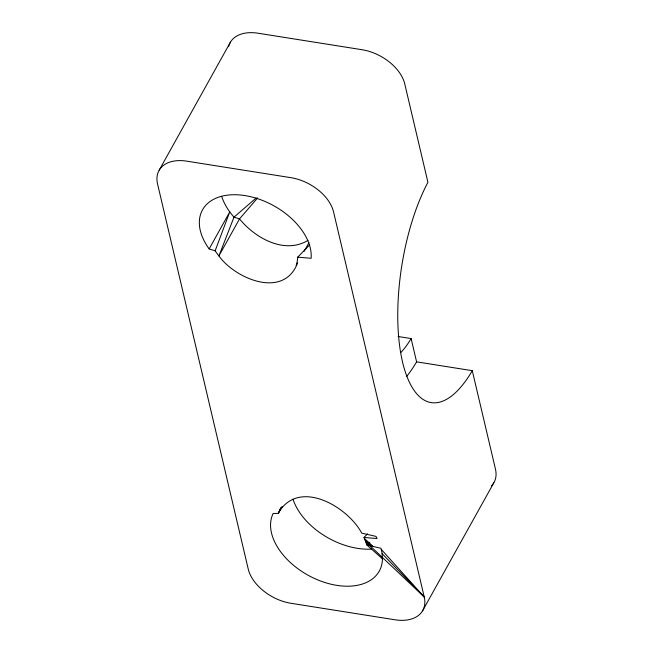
<?xml version="1.0" encoding="UTF-8"?>
<svg xmlns="http://www.w3.org/2000/svg" width="653" height="653" viewBox="0 0 653 653"><rect width="100%" height="100%" fill="white"/><g stroke="black" fill="none" stroke-linecap="round" stroke-linejoin="round"><path stroke-width="0.98" d="M367.533 533.827L363.99 537.46L366.962 545.051L380.936 548.291L381.238 549.369A60.394 38.249 29.1 0 1 382.111 553.63L382.421 559.792A60.394 38.249 29.1 0 1 316.974 579.578A60.394 38.249 29.1 0 1 273.158 513.462L278.447 513.397L280.749 507.863M297.613 262.857C283.99 299.392 235.39 278.953 218.91 255.927A65.382 41.408 29.1 0 1 215.147 250.817L209.164 248.932L229.766 211.907L215.147 250.817M278.447 513.397L280.708 508.058M159.218 170.123L230.427 42.176M282.08 506.459L279.149 511.74C300.021 478.469 348.049 507.169 361.746 533.158L375.981 536.391L377.091 538.545L363.99 537.46M422.573 610.824L493.782 482.877M304.045 251.389L309 242.565M257.674 197.859L239.52 218.902L218.91 255.927L233.994 217.147L256.205 197.981M296.136 265.51A68.638 43.473 29.1 0 0 297.711 257.16L309.726 244.793M369.843 542.235L366.962 545.051L382.454 558.788M307.963 240.402C284.414 254.662 254.939 237.921 239.52 218.902L233.994 217.147A60.386 38.249 29.1 0 1 221.791 196.708M297.719 257.16L311.122 258.286A60.394 38.249 29.1 0 0 240.32 195.01A60.394 38.249 29.1 0 0 209.164 248.932M398.093 336.499L411.121 338.564L416.598 361.844A130.445 50.469 -81 0 1 406.705 376.365M416.598 361.844L472.282 370.684L495.447 469.034A39.458 24.994 29.1 0 1 491.546 485.824M364.496 538.545L373.116 546.479M366.619 543.965L368.072 545.304M366.243 542.88L369.1 545.541M382.111 553.63L424.23 596.981L333.552 211.882A39.458 24.994 29.1 0 0 290.903 177.673L186.774 161.16A39.458 24.994 29.1 0 0 157.553 183.966L248.238 569.065A39.458 24.994 29.1 0 0 290.879 603.266L395.008 619.787A39.458 24.994 29.1 0 0 424.23 596.981L365.843 541.794M365.419 540.708L370.912 545.965M364.97 539.631L371.712 546.153M381.238 549.369L424.23 596.981M472.282 370.684A130.445 50.469 -81 0 1 402.526 361.966A130.445 50.469 -81 0 1 427.927 182.293L404.762 83.935A39.458 24.994 29.1 0 0 362.121 49.734L257.992 33.213A39.458 24.994 29.1 0 0 228.607 46.747M411.121 338.564A98.236 38.013 -81 0 1 400.82 352.53M371.688 549.075A60.394 38.249 29.1 0 1 293.017 499.21"/></g></svg>
